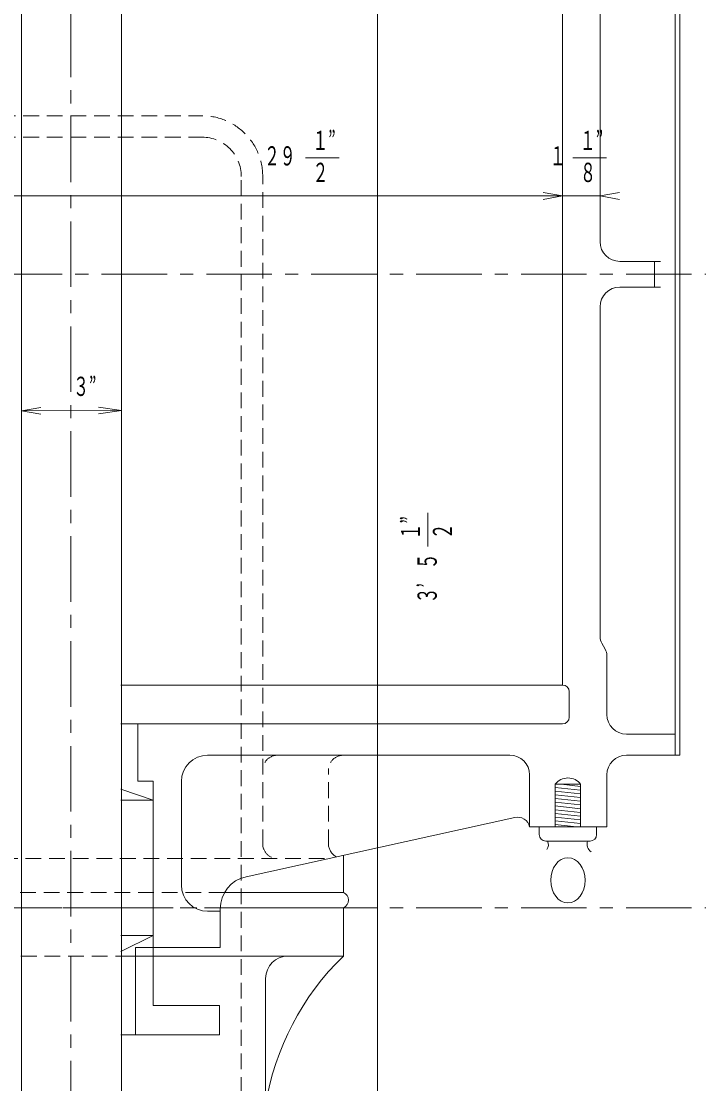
# Model space of a CAD drawing. Units: millimetres, scale not verified. Extents: x -5945 to 5945, y -4205 to 4205.
# Drawn here: x -2425 to -1908, y 1650 to 2460 of the extents above; entities that cross this region are included whole.
import ezdxf
from ezdxf.enums import TextEntityAlignment as Align

# ---------------------------------------------------------------- set-up
doc = ezdxf.new("R2010")
doc.units = ezdxf.units.MM
doc.header["$LTSCALE"] = 10
doc.linetypes.add('CHAIN1', pattern=[8, 5, -1, 1, -1])
doc.linetypes.add('DASHED1', pattern=[1.8, 1.2, -0.6])
for name, color, linetype, lineweight in [('0-0_0', 3, 'Continuous', 18), ('0-1_芯', 4, 'CHAIN1', 18), ('0-2_寸法', 2, 'Continuous', 18)]:
    doc.layers.add(name, color=color, linetype=linetype, lineweight=lineweight)
doc.styles.add('ＭＳ ゴシック', font='')
doc.styles.get('ＭＳ ゴシック').set_extended_font_data('MS Gothic')

msp = doc.modelspace()

# ---------------------------------------------------------------- linework, layer by layer
at = {"layer": '0-0_0'}
for p, q in [((-1926.32, 2672.68), (-1926.32, 1900.29)), ((-1922.72, 2672.68), (-1922.72, 1900.29)), ((-2012.09, 2578.72), (-2012.09, 1953.8)), ((-1983.59, 2535.26), (-1983.59, 2291.84)), ((-2424.73, 1633.43), (-2424.73, 2491.35)), ((-2348.53, 1633.43), (-2348.53, 2489.33)), ((-1937.49, 2276.84), (-1968.59, 2276.84)), ((-1942.06, 2276.84), (-1942.06, 2257.27)), ((-1937.49, 2257.27), (-1968.59, 2257.27)), ((-1983.59, 2242.27), (-1983.59, 1990.66)), ((-1979.66, 1981.18), (-1982.25, 1985.66)), ((-1978.32, 1976.18), (-1978.32, 1931.39)), ((-2012.09, 1953.8), (-2349, 1953.8)), ((-2007.1, 1948.8), (-2007.1, 1929.19)), ((-2012.1, 1924.19), (-2349, 1924.19)), ((-1963.32, 1916.39), (-1926.32, 1916.39)), ((-2052.31, 1900.29), (-2282.82, 1900.29)), ((-1963.32, 1900.29), (-1922.72, 1900.29)), ((-2302.82, 1801.34), (-2302.82, 1880.29)), ((-2037.31, 1885.29), (-2037.31, 1845.67)), ((-1978.32, 1885.29), (-1978.32, 1845.67)), ((-2017.77, 1878.13), (-1998.37, 1878.13)), ((-2017.77, 1845.67), (-2017.77, 1878.13)), ((-2017.77, 1875.79), (-1998.37, 1873.73)), ((-2017.77, 1872.95), (-1998.37, 1870.89)), ((-2013.09, 1878.13), (-1998.37, 1876.57)), ((-1998.37, 1845.67), (-1998.37, 1878.13)), ((-2017.77, 1870.11), (-1998.37, 1868.05)), ((-2017.77, 1867.27), (-1998.37, 1865.21)), ((-2017.77, 1864.43), (-1998.37, 1862.37)), ((-2017.77, 1861.59), (-1998.37, 1859.53)), ((-2017.77, 1858.75), (-1998.37, 1856.69)), ((-2017.77, 1855.91), (-1998.37, 1853.85)), ((-2253.55, 1807.63), (-2048.58, 1852.76)), ((-2017.77, 1853.07), (-1998.37, 1851.01)), ((-2017.77, 1850.23), (-1998.37, 1848.17)), ((-2017.77, 1847.39), (-2001.58, 1845.67)), ((-1978.32, 1845.67), (-2037.31, 1845.67)), ((-2029.99, 1845.29), (-2029.99, 1839.79)), ((-1986.15, 1845.29), (-1986.15, 1839.79)), ((-1991.15, 1834.79), (-2024.99, 1834.79)), ((-2179.31, 1823.97), (-2179.31, 1795.68)), ((-2270.05, 1795.68), (-2179.31, 1795.68)), ((-2273.17, 1753.78), (-2273.17, 1783.21)), ((-2273.12, 1784.06), (-2179.31, 1784.06)), ((-2179.31, 1784.06), (-2179.31, 1747.15)), ((-2282.82, 1781.34), (-2273.17, 1781.34)), ((-2324.43, 1762.96), (-2349, 1762.96)), ((-2324.43, 1762.96), (-2349, 1750.52)), ((-2337.74, 1687.23), (-2337.74, 1753.78)), ((-2273.17, 1753.78), (-2337.74, 1753.78)), ((-2179.31, 1747.15), (-2349, 1747.15)), ((-2273.75, 1709.42), (-2324.43, 1709.42)), ((-2273.75, 1709.42), (-2273.75, 1687.23)), ((-2273.75, 1687.23), (-2349, 1687.23))]:
    msp.add_line(p, q, dxfattribs=at)
at = {"layer": '0-0_0', "color": 1, "linetype": 'DASHED1'}
for p, q in [((-2891.38, 2387.88), (-2287.13, 2387.88)), ((-2891.38, 2371.57), (-2287.13, 2371.57)), ((-2257.13, 1606.8), (-2257.13, 2341.57)), ((-2240.82, 1831.66), (-2240.82, 2341.57)), ((-2190.62, 1831.66), (-2190.62, 1890.14)), ((-2583.69, 1821.5), (-2190.52, 1821.5)), ((-2269.83, 1795.69), (-2504.82, 1795.68)), ((-2273.12, 1784.06), (-2501.09, 1784.06)), ((-2425.2, 1747.15), (-2349, 1747.15))]:
    msp.add_line(p, q, dxfattribs=at)
at = {"layer": '0-0_0'}
for points in [[(-2336.15, 1924.19), (-2336.15, 1880.64), (-2324.43, 1880.64), (-2324.43, 1709.42)], [(-2349, 1865.99), (-2324.43, 1865.99), (-2349, 1874.46)], [(-2238.6, 1730.15), (-2238.6, 791.7), (-2348.71, 791.7)]]:
    msp.add_lwpolyline(points, dxfattribs=at)
at = {"layer": '0-0_0', "color": 1, "linetype": 'DASHED1'}
for centre, radius, start, end in [((-2287.13, 2341.57), 46.31, 0, 90), ((-2287.13, 2341.57), 30, 0, 90), ((-2229.5, 1888.91), 11.38, 89.20067, 173.82359), ((-2179.31, 1888.91), 11.38, 89.20067, 173.82359), ((-2229.5, 1832.89), 11.38, 186.17641, 270.79933), ((-2179.31, 1832.89), 11.38, 186.17641, 242.30283)]:
    msp.add_arc(centre, radius, start, end, dxfattribs=at)
at = {"layer": '0-0_0'}
for centre, radius, start, end in [((-1968.59, 2291.84), 15, 180, 270), ((-1968.59, 2242.27), 15, 90, 180), ((-1973.59, 1990.66), 10, 180, 210), ((-1988.32, 1976.18), 10, 0, 30), ((-2012.1, 1948.8), 5, 0, 90), ((-2012.1, 1929.19), 5, 270, 0), ((-1963.32, 1931.39), 15, 180, 270), ((-2282.82, 1880.29), 20, 90, 180), ((-2052.31, 1885.29), 15, 360, 90), ((-1963.32, 1885.29), 15, 90, 180), ((-2008.07, 1870.91), 12.09, 36.67281, 143.32719), ((-2046.32, 1843.84), 9.2, 11.50916, 104.20166), ((-2024.99, 1839.79), 5, 180, 270), ((-1991.15, 1839.79), 5, 270, 0), ((-2029.4, 1831.94), 6.42, 325.5556, 26.35154), ((-1986.03, 1832.72), 7.46, 163.93547, 233.6384), ((-2248.17, 1783.21), 25, 102.41689, 180), ((-2282.82, 1801.34), 20, 180, 270), ((-2181.59, 1789.87), 6.24, 291.45156, 68.54844), ((-2221.6, 1730.15), 17, 90, 180), ((-2037.73, 1601.01), 203.47, 134.09046, 170.83072)]:
    msp.add_arc(centre, radius, start, end, dxfattribs=at)
msp.add_ellipse((-2008.07, 1804.91), major_axis=(0, 17.22), ratio=0.761996, dxfattribs=at)
at = {"layer": '0-1_芯'}
for p, q in [((-2387.1, -3262.7), (-2387.1, 3120.85)), ((-3323.77, 2267.06), (3217.37, 2267.06)), ((-3323.77, 1784.06), (3217.37, 1784.06))]:
    msp.add_line(p, q, dxfattribs=at)
at = {"layer": '0-2_寸法'}
for p, q in [((-2153.34, 2541.64), (-2153.34, 1492.06)), ((-2208.24, 2355.85), (-2182.59, 2355.85)), ((-2004.23, 2355.85), (-1978.58, 2355.85)), ((-2012.09, 2326.74), (-2026.87, 2324.14)), ((-1983.59, 2326.74), (-2012.09, 2326.74)), ((-1983.59, 2326.74), (-1968.82, 2329.35)), ((-1983.59, 2326.74), (-1968.82, 2324.14)), ((-2348.53, 2163.17), (-2366.09, 2165.77)), ((-2348.53, 2163.17), (-2366.09, 2160.56)), ((-2424.73, 2162.86), (-2409.96, 2160.26)), ((-2114.86, 2059.5), (-2114.86, 2085.15))]:
    msp.add_line(p, q, dxfattribs=at)
for points in [[(-2762.09, 2326.74), (-2012.09, 2326.74), (-2026.87, 2329.35)], [(-2348.53, 2163.17), (-2424.73, 2162.86), (-2409.96, 2165.46)]]:
    msp.add_lwpolyline(points, dxfattribs=at)

# ---------------------------------------------------------------- texts
at = {"layer": '0-2_寸法', "style": 'ＭＳ ゴシック', "width": 0.6}
for s, p in [('１”', (-2202.92, 2357.34)), ('１”', (-1998.91, 2357.34)), ('２９', (-2239.75, 2345.57)), ('１', (-2021.78, 2345.57)), ('２', (-2202.76, 2332.95)), ('８', (-1998.75, 2332.95)), ('３”', (-2385.36, 2169.82))]:
    msp.add_text(s, height=14.66, dxfattribs=at).set_placement(p, align=Align.BOTTOM_LEFT)
for s, p in [('１”', (-2116.36, 2064.82)), ('２', (-2091.96, 2064.98)), ('５', (-2103.69, 2042.15)), ('３’', (-2103.69, 2016.11))]:
    msp.add_text(s, height=14.66, rotation=90, dxfattribs=at).set_placement(p, align=Align.BOTTOM_LEFT)

doc.saveas('drawing.dxf')
